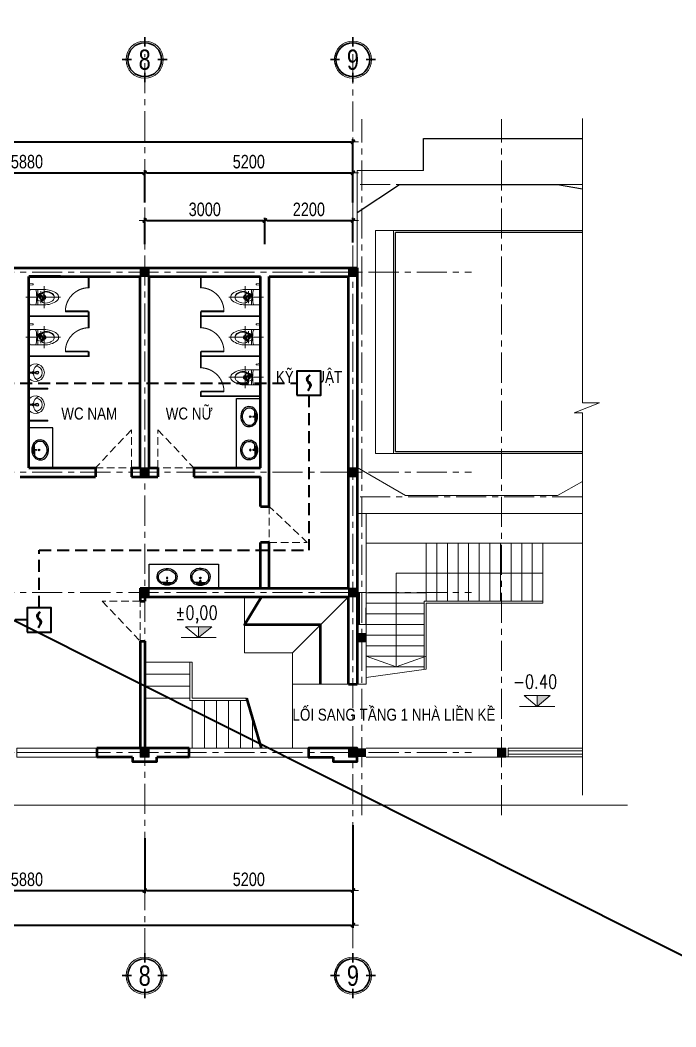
# Model space of a CAD drawing. Header units: millimetres. Extents: x 1109421 to 1726579, y -247837 to 144927.
# Drawn here: x 1169890 to 1186265, y -135826 to -110681 of the extents above; entities that cross this region are included whole.
import ezdxf
from ezdxf.enums import TextEntityAlignment as Align

# ---------------------------------------------------------------- set-up
doc = ezdxf.new("R2010")
doc.units = ezdxf.units.MM
doc.header["$LTSCALE"] = 600
doc.header["$MEASUREMENT"] = 0
doc.set_wipeout_variables(frame=1)
for name, pattern in [('$0$00_Hidden_200', [1.1, 0.55, -0.55]), ('00_Hidden', [2.4, 1.6, -0.8]), ('CENTER', [2, 1.25, -0.25, 0.25, -0.25]), ('DASHED', [0.75, 0.5, -0.25]), ('GHI CHU - THANG$0$HIDDEN', [9.525, 6.35, -3.175])]:
    doc.linetypes.add(name, pattern=pattern)
doc.layers.get('0').update_dxf_attribs({"lineweight": 0})
doc.layers.get('Defpoints').update_dxf_attribs({"lineweight": 0})
for name, color, linetype, lineweight in [('cat1', 30, 'Continuous', 50), ('cot', 40, 'Continuous', 13), ('dim', 144, 'Continuous', 13), ('EG Net thay', 7, 'Continuous', 25), ('LC ISO', 153, 'Continuous', 13), ('LC Khac', 4, 'Continuous', 9), ('LC Text1', 3, 'Continuous', 20), ('LC Text2', 7, 'Continuous', 25), ('manh1', 67, 'Continuous', 13), ('NET-CAT', 3, 'Continuous', 35), ('Noi that', 35, 'Continuous', 9), ('noithat', 125, 'Continuous', 9), ('PCCC - BAOCHAY - THIETBI', 6, 'Continuous', 35), ('PCCC - CHUA CHAY - ONG D80', 30, 'Continuous', 35), ('PCCC-BAO CHAY - DAY', 3, 'DASHED', 35), ('PCCC-BAOCHAY-THIETBI', 6, 'Continuous', 35), ('thay1', 63, 'Continuous', 18), ('truc', 76, 'CENTER', 9)]:
    doc.layers.add(name, color=color, linetype=linetype, lineweight=lineweight)
doc.layers.add('MANH', color=147, linetype='Continuous')
doc.layers.add('TUONG', color=33, linetype='Continuous')
doc.styles.add('EG 1', font='VHAVANB.TTF')
doc.styles.add('HOATBIF', font='hoatbif.shx', dxfattribs={"width": 0.8})
doc.styles.add('T1', font='Vnsimli.shx', dxfattribs={"width": 0.8})
doc.styles.add('T2', font='VHARIAL.TTF', dxfattribs={"width": 0.8})
doc.styles.add('Tahoma', font='tahoma.ttf')
doc.dimstyles.new('1-135', dxfattribs={"dimscale": 135, "dimtxt": 2.5, "dimasz": 0.35, "dimexe": 0.5, "dimexo": 0, "dimgap": 0.8, "dimtad": 1, "dimdec": 0, "dimzin": 0, "dimdsep": 46, "dimtxsty": 'HOATBIF', "dimblk1": 'DOT', "dimblk2": 'DOT', "dimsah": 1, "dimcen": -1, "dimdle": 1, "dimclrd": 256, "dimclre": 256, "dimclrt": 4, "dimadec": 3, "dimazin": 2, "dimtfac": 0.333333, "dimtdec": 0, "dimtix": 1, "dimtmove": 2, "dimatfit": 3, "dimldrblk": 'DOT', "dimfxl": 1, "dimtvp": 0.833333, "dimtolj": 1, "dimtzin": 0, "dimarcsym": 0})

# ---------------------------------------------------------------- blocks, each defined once
blk = doc.blocks.new('DOT')
at = {"layer": 'dim'}
for p, q in [((-3, 0), (3, 0)), ((-1, -1), (1, 1))]:
    blk.add_line(p, q, dxfattribs=at)
blk.add_lwpolyline([(0.5, 1), (-1, -0.5), (-0.5, -1), (1, 0.5)], close=True, dxfattribs=at)
blk = doc.blocks.new('*D535')
at = {"layer": 'Defpoints', "color": 0, "transparency": 16777216}
for p in [(1138316, -91511), (1180116, -91345), (1180116, -92780)]:
    blk.add_point(p, dxfattribs=at)
at = {"layer": 'dim', "lineweight": -2, "transparency": 16777216}
for p, q in [((1138316, -91511), (1138316, -91278)), ((1138363, -91345), (1180068, -91345)), ((1180116, -92780), (1180116, -91278))]:
    blk.add_line(p, q, dxfattribs=at)
at = {"layer": 'dim', "lineweight": -2, "transparency": 16777216, "xscale": 47.25, "yscale": 47.25, "zscale": 47.25, "rotation": 180}
blk.add_blockref('DOT', (1138316, -91345), dxfattribs=at)
at = {"layer": 'dim', "lineweight": -2, "transparency": 16777216, "xscale": 47.25, "yscale": 47.25, "zscale": 47.25}
blk.add_blockref('DOT', (1180116, -91345), dxfattribs=at)
at = {"layer": 'dim', "color": 4, "transparency": 16777216, "insert": (1159216, -91069), "char_height": 337.5, "attachment_point": 5, "style": 'HOATBIF'}
blk.add_mtext('\\A1;41800', dxfattribs=at)
blk = doc.blocks.new('_Dot')
at = {"color": 0, "linetype": 'ByBlock', "lineweight": -2}
blk.add_line((-0.5, 0), (-1, 0), dxfattribs=at)
at = {"color": 0, "linetype": 'ByBlock', "const_width": 0.5}
blk.add_lwpolyline([(-0.25, 0, 1), (0.25, 0, 1)], format="xyb", close=True, dxfattribs=at)
blk = doc.blocks.new('*D541')
at = {"layer": 'Defpoints', "color": 0, "transparency": 16777216}
for p in [(1174916, -92120), (1169036, -92860), (1174916, -92860)]:
    blk.add_point(p, dxfattribs=at)
at = {"layer": 'dim', "lineweight": -2, "transparency": 16777216}
for p, q in [((1169036, -92860), (1169036, -92053)), ((1169083, -92120), (1174868, -92120)), ((1174916, -92860), (1174916, -92053))]:
    blk.add_line(p, q, dxfattribs=at)
at = {"layer": 'dim', "lineweight": -2, "transparency": 16777216, "xscale": 47.25, "yscale": 47.25, "zscale": 47.25, "rotation": 180}
blk.add_blockref('DOT', (1169036, -92120), dxfattribs=at)
at = {"layer": 'dim', "lineweight": -2, "transparency": 16777216, "xscale": 47.25, "yscale": 47.25, "zscale": 47.25}
blk.add_blockref('DOT', (1174916, -92120), dxfattribs=at)
at = {"layer": 'dim', "color": 4, "transparency": 16777216, "insert": (1171976, -91843), "char_height": 337.5, "attachment_point": 5, "style": 'HOATBIF'}
blk.add_mtext('\\A1;5880', dxfattribs=at)
blk = doc.blocks.new('*D542')
at = {"layer": 'Defpoints', "color": 0, "transparency": 16777216}
for p in [(1180116, -92120), (1174916, -92860), (1180116, -92860)]:
    blk.add_point(p, dxfattribs=at)
at = {"layer": 'dim', "lineweight": -2, "transparency": 16777216}
for p, q in [((1174916, -92860), (1174916, -92053)), ((1174963, -92120), (1180068, -92120)), ((1180116, -92860), (1180116, -92053))]:
    blk.add_line(p, q, dxfattribs=at)
at = {"layer": 'dim', "lineweight": -2, "transparency": 16777216, "xscale": 47.25, "yscale": 47.25, "zscale": 47.25, "rotation": 180}
blk.add_blockref('DOT', (1174916, -92120), dxfattribs=at)
at = {"layer": 'dim', "lineweight": -2, "transparency": 16777216, "xscale": 47.25, "yscale": 47.25, "zscale": 47.25}
blk.add_blockref('DOT', (1180116, -92120), dxfattribs=at)
at = {"layer": 'dim', "color": 4, "transparency": 16777216, "insert": (1177516, -91843), "char_height": 337.5, "attachment_point": 5, "style": 'HOATBIF'}
blk.add_mtext('\\A1;5200', dxfattribs=at)
blk = doc.blocks.new('c330x450')
at = {"layer": 'cot', "ltscale": 2}
h = blk.add_hatch(color=256, dxfattribs=at)
h.dxf.hatch_style = 1
h.paths.add_polyline_path([(897343, 22412), (897563, 22412), (897563, 22632), (897343, 22632)])
blk.add_lwpolyline([(897343, 22412), (897563, 22412), (897563, 22632), (897343, 22632)], close=True, dxfattribs=at)
blk = doc.blocks.new('*D544')
at = {"layer": 'Defpoints', "color": 0, "transparency": 16777216}
for p in [(1177916, -93312), (1174916, -93899), (1177916, -93899)]:
    blk.add_point(p, dxfattribs=at)
at = {"layer": 'dim', "lineweight": -2, "transparency": 16777216}
for p, q in [((1174916, -93899), (1174916, -93244)), ((1177916, -93899), (1177916, -93244)), ((1174963, -93312), (1177868, -93312))]:
    blk.add_line(p, q, dxfattribs=at)
at = {"layer": 'dim', "lineweight": -2, "transparency": 16777216, "xscale": 47.25, "yscale": 47.25, "zscale": 47.25, "rotation": 180}
blk.add_blockref('DOT', (1174916, -93312), dxfattribs=at)
at = {"layer": 'dim', "lineweight": -2, "transparency": 16777216, "xscale": 47.25, "yscale": 47.25, "zscale": 47.25}
blk.add_blockref('DOT', (1177916, -93312), dxfattribs=at)
at = {"layer": 'dim', "color": 4, "transparency": 16777216, "insert": (1176416, -93035), "char_height": 337.5, "attachment_point": 5, "style": 'HOATBIF'}
blk.add_mtext('\\A1;3000', dxfattribs=at)
blk = doc.blocks.new('*D545')
at = {"layer": 'Defpoints', "color": 0, "transparency": 16777216}
for p in [(1180116, -93312), (1177916, -93899), (1180116, -93857)]:
    blk.add_point(p, dxfattribs=at)
at = {"layer": 'dim', "lineweight": -2, "transparency": 16777216}
for p, q in [((1177916, -93899), (1177916, -93244)), ((1180116, -93857), (1180116, -93244)), ((1177963, -93312), (1180068, -93312))]:
    blk.add_line(p, q, dxfattribs=at)
at = {"layer": 'dim', "lineweight": -2, "transparency": 16777216, "xscale": 47.25, "yscale": 47.25, "zscale": 47.25, "rotation": 180}
blk.add_blockref('DOT', (1177916, -93312), dxfattribs=at)
at = {"layer": 'dim', "lineweight": -2, "transparency": 16777216, "xscale": 47.25, "yscale": 47.25, "zscale": 47.25}
blk.add_blockref('DOT', (1180116, -93312), dxfattribs=at)
at = {"layer": 'dim', "color": 4, "transparency": 16777216, "insert": (1179016, -93035), "char_height": 337.5, "attachment_point": 5, "style": 'HOATBIF'}
blk.add_mtext('\\A1;2200', dxfattribs=at)
blk = doc.blocks.new('KyHieu TrucDinhVi')
at = {"color": 7, "lineweight": 30}
for p, q in [((0, 2.36), (0, 4)), ((-2.36, 0), (-4, 0)), ((2.36, 0), (4, 0)), ((0, -2.36), (0, -4))]:
    blk.add_line(p, q, dxfattribs=at)
blk.add_circle((0, 0), 3.3)
blk.add_circle((0, 0), 3, dxfattribs=at)
at = {"ltscale": 20, "style": 'Tahoma'}
blk.add_attdef('AA', text='', height=3, dxfattribs=at).set_placement((0, 0), align=Align.MIDDLE_CENTER)
blk = doc.blocks.new('*D552')
at = {"layer": 'Defpoints', "color": 0, "transparency": 16777216}
for p in [(1169036, -108736), (1174916, -108736), (1174916, -110045)]:
    blk.add_point(p, dxfattribs=at)
at = {"layer": 'dim', "lineweight": -2, "transparency": 16777216}
for p, q in [((1169036, -108736), (1169036, -110112)), ((1174916, -108736), (1174916, -110112)), ((1169083, -110045), (1174868, -110045))]:
    blk.add_line(p, q, dxfattribs=at)
at = {"layer": 'dim', "lineweight": -2, "transparency": 16777216, "xscale": 47.25, "yscale": 47.25, "zscale": 47.25, "rotation": 180}
blk.add_blockref('DOT', (1169036, -110045), dxfattribs=at)
at = {"layer": 'dim', "lineweight": -2, "transparency": 16777216, "xscale": 47.25, "yscale": 47.25, "zscale": 47.25}
blk.add_blockref('DOT', (1174916, -110045), dxfattribs=at)
at = {"layer": 'dim', "color": 4, "transparency": 16777216, "insert": (1171976, -109768), "char_height": 337.5, "attachment_point": 5, "style": 'HOATBIF'}
blk.add_mtext('\\A1;5880', dxfattribs=at)
blk = doc.blocks.new('*D553')
at = {"layer": 'Defpoints', "color": 0, "transparency": 16777216}
for p in [(1174916, -108736), (1180116, -108736), (1180116, -110045)]:
    blk.add_point(p, dxfattribs=at)
at = {"layer": 'dim', "lineweight": -2, "transparency": 16777216}
for p, q in [((1174916, -108736), (1174916, -110112)), ((1180116, -108736), (1180116, -110112)), ((1174963, -110045), (1180068, -110045))]:
    blk.add_line(p, q, dxfattribs=at)
at = {"layer": 'dim', "lineweight": -2, "transparency": 16777216, "xscale": 47.25, "yscale": 47.25, "zscale": 47.25, "rotation": 180}
blk.add_blockref('DOT', (1174916, -110045), dxfattribs=at)
at = {"layer": 'dim', "lineweight": -2, "transparency": 16777216, "xscale": 47.25, "yscale": 47.25, "zscale": 47.25}
blk.add_blockref('DOT', (1180116, -110045), dxfattribs=at)
at = {"layer": 'dim', "color": 4, "transparency": 16777216, "insert": (1177516, -109768), "char_height": 337.5, "attachment_point": 5, "style": 'HOATBIF'}
blk.add_mtext('\\A1;5200', dxfattribs=at)
blk = doc.blocks.new('*D554')
at = {"layer": 'Defpoints', "color": 0, "transparency": 16777216}
for p in [(1138316, -108416), (1180116, -108416), (1180116, -110910)]:
    blk.add_point(p, dxfattribs=at)
at = {"layer": 'dim', "lineweight": -2, "transparency": 16777216}
for p, q in [((1138316, -108416), (1138316, -110978)), ((1180116, -108416), (1180116, -110978)), ((1138363, -110910), (1180068, -110910))]:
    blk.add_line(p, q, dxfattribs=at)
at = {"layer": 'dim', "lineweight": -2, "transparency": 16777216, "xscale": 47.25, "yscale": 47.25, "zscale": 47.25, "rotation": 180}
blk.add_blockref('DOT', (1138316, -110910), dxfattribs=at)
at = {"layer": 'dim', "lineweight": -2, "transparency": 16777216, "xscale": 47.25, "yscale": 47.25, "zscale": 47.25}
blk.add_blockref('DOT', (1180116, -110910), dxfattribs=at)
at = {"layer": 'dim', "color": 4, "transparency": 16777216, "insert": (1159216, -110634), "char_height": 337.5, "attachment_point": 5, "style": 'HOATBIF'}
blk.add_mtext('\\A1;41800', dxfattribs=at)
blk = doc.blocks.new('bet wc thuong')
at = {"layer": 'Noi that', "ltscale": 3}
h = blk.add_hatch(color=256, dxfattribs=at)
h.paths.add_polyline_path([(-244, 6), (-194, 6, 0.404881), (-291, 106), (-291, 56, -0.3956)])
h.paths.add_polyline_path([(-294, -94, 0.007992), (-291, -93), (-291, -43, -0.015993), (-294, -44, -0.414214), (-344, 6), (-394, 6, 0.414214)])
h.paths.add_polyline_path([(-291, 6), (-291, 56, 0.015993), (-294, 56, 0.414214), (-344, 6)])
h.paths.add_polyline_path([(-244, 6), (-291, 6), (-291, -43, 0.3956)])
at = {"layer": 'Noi that', "color": 251, "ltscale": 0.5}
for p, q in [((-371, 280), (-371, -267)), ((89, 6), (-779, 6))]:
    blk.add_line(p, q, dxfattribs=at)
at = {"layer": 'Noi that'}
for p, q in [((-89, 338), (-2, 349)), ((-2, 305), (-89, 316)), ((-2, 349), (-2, 305)), ((9, 360), (9, 294)), ((-728, -5), (-728, 18)), ((-145, 6), (-443, 6)), ((-371, 196), (-138, 196)), ((-291, 156), (-291, -143)), ((-216, 196), (-202, 6)), ((-202, 6), (-216, -183)), ((-172, 166), (-179, 121)), ((-33, 196), (-138, 196)), ((-8, -159), (-8, 172)), ((-138, -183), (-371, -183)), ((-179, -108), (-172, -153)), ((-138, -183), (-33, -183))]:
    blk.add_line(p, q, dxfattribs=at)
for centre, radius in [((-371, 6), 48.3), ((-371, 6), 43.5), ((-294, 6), 100), ((-294, 6), 50)]:
    blk.add_circle(centre, radius, dxfattribs=at)
for centre, radius, start, end in [((-89, 327), 10.9, 90, 270), ((14, 344), 16, 106.1502, 163.8498), ((14, 309), 16, 196.1502, 253.8498), ((-632, 18), 96.7, 126.6238, 180), ((-386, -311), 508, 88.212, 126.6238), ((-532, 6), 94.5, 148.9274, 180), ((-532, -8), 94.5, 148.9274, 175.5985), ((-532, 6), 94.5, 180, 211.0726), ((-471, -30), 166, 124.5044, 148.9274), ((-471, -45), 166, 124.5044, 148.9274), ((-431, -89), 237, 105.8931, 124.5044), ((-431, -103), 237, 105.8931, 124.5044), ((-404, -181), 333, 92.0821, 105.8931), ((-404, -196), 333, 92.0821, 105.8931), ((-409, 6), 145, 267.1299, 92.8701), ((-409, -8), 145, 2.8613, 92.8701), ((-371, -3), 43.5, 6.3794, 173.6206), ((782, 6), 967, 173.211, 186.789), ((-138, 162), 33.8, 90, 173.211), ((-33, 172), 24.2, 0, 90), ((-632, -5), 96.7, 180, 233.3762), ((-386, 324), 508, 233.3762, 271.788), ((-471, 43), 166, 211.0726, 235.4956), ((-431, 102), 237, 235.4956, 254.1069), ((-404, 194), 333, 254.1069, 267.9179), ((-138, -149), 33.8, 186.789, 270), ((-33, -159), 24.2, 270, 0)]:
    blk.add_arc(centre, radius, start, end, dxfattribs=at)
blk = doc.blocks.new('CSDS')
at = {"layer": 'MANH'}
for p, q in [((-0.08, -0.72), (-1.37, -0.72)), ((-0.83, -0.4), (-0.77, -0.4)), ((-0.83, -0.44), (-0.77, -0.44)), ((-0.71, -0.33), (-0.71, -0.28)), ((-0.71, -0.55), (-0.71, -0.5)), ((-0.67, -0.28), (-0.67, -0.33)), ((-0.67, -0.5), (-0.67, -0.55)), ((-0.6, -0.4), (-0.55, -0.4)), ((-0.6, -0.44), (-0.55, -0.44)), ((-0.08, -1.12), (-0.08, -0.5)), ((0.1, -0.5), (0.1, -1.12)), ((0.1, -0.72), (1.38, -0.72)), ((0.57, -0.4), (0.63, -0.4)), ((0.57, -0.44), (0.63, -0.44)), ((0.69, -0.33), (0.69, -0.28)), ((0.69, -0.55), (0.69, -0.5)), ((0.73, -0.28), (0.73, -0.33)), ((0.73, -0.5), (0.73, -0.55)), ((0.8, -0.4), (0.85, -0.4)), ((0.8, -0.44), (0.85, -0.44))]:
    blk.add_line(p, q, dxfattribs=at)
for centre, major_axis, start_param, end_param in [((0.01, -2.93), (2.07, 2.07), 0.111462, 1.463911), ((-0.54, -2.11), (1.38, 1.38), 1.512976, 3.273685), ((-0.5, -2.07), (-1.14, 1.14), -0.214848, 1.559642), ((-0.69, -0.42), (0.186, 0.186), 5.497787, 11.780972), ((-0.86, -0.42), (0.0309, 0.0309), 5.497787, 11.780972), ((-0.69, -0.42), (0.0619, 0.0619), 5.497787, 11.780972), ((-0.69, -0.42), (-0.0464, 0.0464), 3.926991, 10.210176), ((-0.69, -0.24), (-0.0309, 0.0309), 3.926991, 10.210176), ((-0.69, -0.59), (-0.0309, 0.0309), 3.926991, 10.210176), ((-0.51, -0.42), (0.0309, 0.0309), 5.497787, 11.780972), ((0.01, -0.34), (0.191, 0.191), 4.257288, 9.879879), ((0.01, -0.34), (0.131, 0.131), 4.416969, 9.720198), ((0.01, -1.82), (0.134, 0.134), 5.497787, 11.780972), ((0.01, -0.33), (0.0928, 0.0928), 5.497787, 11.780972), ((0.01, -1.12), (0.0619, 0.0619), 2.356282, 5.4977), ((0.71, -0.42), (0.186, 0.186), 5.497787, 11.780972), ((0.54, -0.42), (0.0309, 0.0309), 5.497787, 11.780972), ((0.71, -0.42), (0.0619, 0.0619), 5.497787, 11.780972), ((0.71, -0.42), (-0.0464, 0.0464), 3.926991, 10.210176), ((0.71, -0.24), (-0.0309, 0.0309), 3.926991, 10.210176), ((0.71, -0.59), (-0.0309, 0.0309), 3.926991, 10.210176), ((0.89, -0.42), (0.0309, 0.0309), 5.497787, 11.780972), ((0.55, -2.08), (1.13, 1.13), 4.862989, 6.520348), ((0.55, -2.12), (1.38, 1.38), 4.922045, 6.353974), ((-0.02, -1.33), (-2.04, 2.04), 1.723621, 3.229353), ((0.01, -1.38), (1.74, 1.74), 3.187795, 4.763099)]:
    blk.add_ellipse(centre, major_axis=major_axis, ratio=1, start_param=start_param, end_param=end_param, dxfattribs=at)
blk = doc.blocks.new('A$C24734FD3')
at = {"layer": 'noithat', "linetype": 'Continuous'}
for p, q in [((203, 381), (69, 381)), ((203, 386), (203, 308)), ((203, 221), (203, 266)), ((218, 398), (215, 398)), ((220, 398), (218, 398)), ((232, 308), (232, 386)), ((232, 381), (366, 381)), ((232, 221), (232, 266))]:
    blk.add_line(p, q, dxfattribs=at)
for centre, radius in [((218, 287), 26), ((218, 287), 11.4), ((218, 183), 40.6), ((218, 183), 26)]:
    blk.add_circle(centre, radius, dxfattribs=at)
for centre, radius, start, end in [((221, 221), 221, 133.233, 269.5061), ((210, 57), 217, 93.959, 155.0094), ((215, 386), 12.1, 90, 180), ((215, 221), 221, 270.4939, 46.767), ((220, 386), 12.1, 0, 90), ((225, 57), 217, 24.9906, 86.041), ((221, 221), 168, 184.521, 269.5061), ((215, 221), 168, 270.4939, 355.479)]:
    blk.add_arc(centre, radius, start, end, dxfattribs=at)
blk = doc.blocks.new('*U510')
at = {"layer": 'noithat', "rotation": 90}
blk.add_blockref('A$C24734FD3', (199, -218), dxfattribs=at)
blk = doc.blocks.new('*U509')
at = {"layer": 'thay1', "color": 0, "linetype": 'ByBlock', "lineweight": -2, "transparency": 16777216}
blk.add_blockref('*U510', (0, 0), dxfattribs=at)
blk = doc.blocks.new('*U508')
at = {"layer": 'noithat', "rotation": 90}
blk.add_blockref('A$C24734FD3', (199, -218), dxfattribs=at)
blk = doc.blocks.new('*U507')
at = {"layer": 'thay1', "color": 0, "linetype": 'ByBlock', "lineweight": -2, "transparency": 16777216}
blk.add_blockref('*U508', (0, 0), dxfattribs=at)
blk = doc.blocks.new('t 1')
at = {"layer": 'NET-CAT'}
for points in [[(-3380, -6035), (-3600, -6035), (-3600, -5815), (-3380, -5815)], [(-3380, -8915), (-3600, -8915), (-3600, -8695), (-3380, -8695)], [(110, -8915), (-110, -8915), (-110, -8695), (110, -8695)]]:
    blk.add_hatch(color=256, dxfattribs=at).paths.add_polyline_path(points)
at = {"layer": 'LC Khac', "ltscale": 5}
for p, q in [((2019, 4235), (-3150, 4235)), ((-3150, -1335), (-3150, 4235)), ((-2700, -1335), (-2700, 4235)), ((-2700, 4235), (2019, 4235)), ((-2700, -1335), (-3150, -1335)), ((2019, -1335), (-2700, -1335)), ((-3600, -1685), (-2400, -2385)), ((2019, -2030), (1400, -2385)), ((-2400, -2385), (1400, -2385)), ((-3380, -2835), (-3600, -2835)), ((-3600, -2835), (-3380, -2835)), ((-3380, -5185), (-3380, -2835)), ((-3380, -2835), (-1950, -2835)), ((-3380, -2835), (-3380, -7095)), ((-1950, -2835), (2019, -2835)), ((-3380, -3575), (1035, -3575)), ((-1880, -3575), (-1880, -5025)), ((-1615, -3575), (-1615, -5025)), ((-1350, -3575), (-1350, -5025)), ((-1085, -3575), (-1085, -5025)), ((-820, -3575), (-820, -5025)), ((-555, -3575), (-555, -5025)), ((-290, -3575), (-290, -5025)), ((-25, -3575), (-25, -5025)), ((240, -3575), (240, -5025)), ((505, -3575), (505, -5025)), ((770, -3575), (770, -5025)), ((1035, -3575), (1035, -5075)), ((1035, -3575), (2019, -3575)), ((1035, -4325), (-2630, -4325)), ((-2630, -4325), (-2630, -6665)), ((-3380, -4805), (-3600, -4805)), ((-3380, -4810), (-1880, -4810)), ((-3380, -5075), (-1930, -5075)), ((-3380, -5075), (-1930, -5075)), ((-1880, -5075), (-1880, -6720)), ((-1880, -5075), (1035, -5075)), ((-3380, -5340), (-1930, -5340)), ((-3600, -5605), (-3600, -6035)), ((-3380, -5605), (-3600, -5605)), ((-3380, -5815), (-3380, -5605)), ((-3380, -5605), (-1930, -5605)), ((-3380, -5870), (-1930, -5870)), ((-3380, -6135), (-1930, -6135)), ((-3380, -6400), (-1930, -6400)), ((-3380, -6665), (-1930, -6665)), ((-3380, -6930), (-1880, -6720)), ((-3380, -8695), (110, -8693)), ((-110, -8695), (-110, -8693))]:
    blk.add_line(p, q, dxfattribs=at)
for points in [[(2019, 6535), (-1950, 6535), (-1950, 5735), (-3600, 5735), (-3600, -4805)], [(-3600, 5735), (-1950, 5735), (-1950, 6535), (2019, 6535)], [(2019, 5276), (1400, 5385), (-2550, 5385), (-3600, 4685), (-3600, 5735)], [(1035, -5025), (-1930, -5025), (-1930, -6727)], [(-3380, -6400), (-2630, -6665), (-1880, -6400)], [(-3380, -8915), (110, -8915), (110, -8693)]]:
    blk.add_lwpolyline(points, dxfattribs=at)
blk.add_lwpolyline([(-3600, -6035), (-3600, -7095), (-3380, -7095), (-3380, -6035)], close=True, dxfattribs=at)
at = {"layer": 'MANH'}
for p, q in [((-3600, -4805), (-3600, -5605)), ((-3550, -4805), (-3550, -5605)), ((-3380, -5605), (-3380, -5185))]:
    blk.add_line(p, q, dxfattribs=at)
at = {"layer": 'MANH', "lineweight": 5, "ltscale": 5}
for p, q in [((110, -8913), (110, -8693)), ((170, -8693), (170, -8913)), ((170, -8913), (170, -8694)), ((170, -8694), (2019, -8694)), ((2019, -8760), (170, -8760)), ((170, -8913), (110, -8913)), ((2019, -8847), (170, -8847)), ((2019, -8913), (170, -8913))]:
    blk.add_line(p, q, dxfattribs=at)
at = {"layer": 'manh1', "ltscale": 5}
blk.add_lwpolyline([(2019, 7035), (2019, -69), (2447, -69), (1812, -322), (2019, -322), (2019, -9866)], dxfattribs=at)
at = {"layer": 'truc'}
for p, q in [((-3490, -10365), (-3490, 7020)), ((0, -10365), (0, 7020)), ((2019, -2415), (-3600, -2415))]:
    blk.add_line(p, q, dxfattribs=at)
blk.add_lwpolyline([(2019, 5386), (-3600, 5386)], dxfattribs=at)
at = {"layer": 'TUONG'}
for p, q in [((-1950, 5735), (-1950, 6535)), ((-1950, 6535), (2019, 6535)), ((-3600, 4685), (-2550, 5385)), ((-2550, 5385), (1400, 5385)), ((1400, 5385), (2019, 5276)), ((2019, 4185), (-2650, 4185)), ((-2650, -1285), (-2650, 4185)), ((-2650, -1285), (2019, -1285))]:
    blk.add_line(p, q, dxfattribs=at)
blk = doc.blocks.new('Caodo1')
at = {"layer": 'LC Text1'}
blk.add_hatch(color=256, dxfattribs=at).paths.add_polyline_path([(0, 200), (0, 0), (243, 200)])
for p, q in [((0, 0), (0, 200)), ((324, 0), (-324, 0))]:
    blk.add_line(p, q, dxfattribs=at)
blk.add_lwpolyline([(-243, 200), (243, 200), (0, 0), (0, 0)], close=True, dxfattribs=at)
at = {"layer": 'LC Text1', "style": 'T1', "width": 0.8}
blk.add_attdef('%%P0,00', text='', height=250, dxfattribs=at).set_placement((-39, 460), align=Align.MIDDLE_CENTER)
blk = doc.blocks.new('DAU BAO KHOI')
blk.add_wipeout([(-2, 2), (-2, -2), (2, -2), (2, 2)])
at = {"layer": 'PCCC - BAOCHAY - THIETBI'}
blk.add_lwpolyline([(-2, -2), (2, -2), (2, 2), (-2, 2)], close=True, dxfattribs=at)
for points in [[(0.15, 1.3), (-0.36, 0.73), (-0.18, 0.21), (0.16, -0.29), (-0.15, -1.3)], [(0.15, 1.3), (-0.22, 0.49), (0.27, -0.05), (-0.15, -1.3)]]:
    blk.add_spline(points, degree=3, dxfattribs=at)
blk = doc.blocks.new('A$Ce210b8fe')
at = {"layer": 'cat1'}
for p, q in [((2976.6, 107619.9), (44996.6, 107619.9)), ((44996.6, 107619.9), (44997, 97219.9)), ((36796.6, 102619.9), (36796.6, 107399.9)), ((37586.6, 107399.9), (36796.6, 107399.9)), ((36796.6, 107399.9), (39576.6, 107399.9)), ((39576.6, 102619.9), (39576.6, 107399.9)), ((39796.6, 102619.9), (39796.6, 107399.9)), ((39796.6, 107399.9), (42576.6, 107399.9)), ((42576.6, 102619.9), (42576.6, 107399.9)), ((42796.6, 107399.9), (44776.6, 107399.9)), ((42796.6, 101659.9), (42796.6, 107399.9)), ((44776.6, 99619.9), (44776.6, 107399.9)), ((36796.6, 102619.9), (38456.6, 102619.9)), ((38456.6, 102619.9), (38456.6, 102399.9)), ((39356.6, 102619.9), (39356.6, 102399.9)), ((39356.6, 102619.9), (39576.6, 102619.9)), ((39796.6, 102619.9), (40016.6, 102619.9)), ((40016.6, 102619.9), (40016.6, 102399.9)), ((40916.6, 102619.9), (42576.6, 102619.9)), ((40916.6, 102619.9), (40916.6, 102399.9)), ((36576.6, 102399.9), (38456.6, 102399.9)), ((39356.6, 102399.9), (40016.6, 102399.9)), ((40916.6, 102399.9), (42576.6, 102399.9)), ((42576.6, 101659.9), (42576.6, 102399.9)), ((42576.6, 101659.9), (42796.6, 101659.9)), ((42576.6, 99619.9), (42576.6, 100759.9)), ((42796.6, 100759.9), (42576.6, 100759.9)), ((42796.6, 99619.9), (42796.6, 100759.9)), ((39576.6, 99619.9), (44776.6, 99619.9)), ((39576.6, 99619.9), (39576.6, 99399.9)), ((39576.6, 99399.9), (44776.6, 99399.9)), ((39576.6, 99399.9), (39576.6, 99289.9)), ((39686.6, 99399.9), (39686.6, 99289.9)), ((44777, 97219.9), (44776.6, 99399.9)), ((39576.6, 99289.9), (39686.6, 99289.9)), ((39576.6, 98289.9), (39686.6, 98289.9)), ((39576.6, 98289.9), (39576.6, 95619.9)), ((39686.6, 98289.9), (39686.6, 95619.9)), ((44777, 97219.9), (44997, 97219.9)), ((40796.6, 95619.9), (38491.6, 95619.9)), ((38491.6, 95619.9), (38491.6, 95399.9)), ((40796.6, 95399.9), (40796.6, 95619.9)), ((39386.6, 95399.9), (38491.6, 95399.9)), ((40796.6, 95399.9), (39986.6, 95399.9))]:
    blk.add_line(p, q, dxfattribs=at)
for points in [[(44077, 97219.9), (44076.6, 98699.9), (42176.6, 98699.9), (42607.6, 99399.9)], [(42226.6, 96869.9), (42596.6, 95619.9)], [(44396.6, 95399.9), (44396.6, 95289.9), (44996.6, 95289.9), (44996.6, 95619.9), (43776.6, 95619.9), (43776.6, 95399.9), (44396.6, 95399.9)], [(39386.6, 95399.9), (39386.6, 95289.9), (39986.6, 95289.9), (39986.6, 95399.9)]]:
    blk.add_lwpolyline(points, dxfattribs=at)
at = {"layer": 'EG Net thay', "ltscale": 250}
for points in [[(41976.6, 104349.9), (42576.6, 104349.9), (42576.6, 102619.9), (41976.6, 102619.9), (41976.6, 103174.9)], [(37396.6, 103619.9), (36796.6, 103619.9), (36796.6, 102619.9), (37396.6, 102619.9), (37396.6, 103174.9)], [(41526.6, 100219.9), (41526.6, 99619.9), (39796.6, 99619.9), (39796.6, 100219.9), (40351.6, 100219.9)]]:
    blk.add_lwpolyline(points, close=True, dxfattribs=at)
at = {"layer": 'Noi that'}
for p, q in [((38276.6, 107119.9), (38276.6, 107399.9)), ((38296.6, 107119.9), (38296.6, 107399.9)), ((41076.6, 107119.9), (41076.6, 107399.9)), ((41096.6, 107119.9), (41096.6, 107399.9)), ((38276.6, 107119.9), (38296.6, 107119.9)), ((41096.6, 107119.9), (41076.6, 107119.9)), ((36796.6, 106419.9), (38296.6, 106419.9)), ((36796.6, 106399.9), (38296.6, 106399.9)), ((38276.6, 106419.9), (38276.6, 106539.9)), ((38276.6, 106519.9), (38296.6, 106519.9)), ((38276.6, 106119.9), (38276.6, 106399.9)), ((38296.6, 106419.9), (38296.6, 106519.9)), ((38296.6, 106419.9), (38296.6, 106399.9)), ((38296.6, 106419.9), (38296.6, 106399.9)), ((38296.6, 106119.9), (38296.6, 106399.9)), ((41076.6, 106419.9), (41076.6, 106519.9)), ((41096.6, 106519.9), (41076.6, 106519.9)), ((41076.6, 106419.9), (41076.6, 106399.9)), ((41076.6, 106419.9), (41076.6, 106399.9)), ((42576.6, 106419.9), (41076.6, 106419.9)), ((42576.6, 106399.9), (41076.6, 106399.9)), ((41076.6, 106119.9), (41076.6, 106399.9)), ((41096.6, 106419.9), (41096.6, 106539.9)), ((41096.6, 106119.9), (41096.6, 106399.9)), ((38276.6, 106119.9), (38296.6, 106119.9)), ((41096.6, 106119.9), (41076.6, 106119.9)), ((36796.6, 105419.9), (38296.6, 105419.9)), ((36796.6, 105399.9), (38296.6, 105399.9)), ((38276.6, 105419.9), (38276.6, 105539.9)), ((38276.6, 105519.9), (38296.6, 105519.9)), ((38296.6, 105419.9), (38296.6, 105519.9)), ((38296.6, 105419.9), (38296.6, 105399.9)), ((38296.6, 105419.9), (38296.6, 105399.9)), ((41076.6, 105419.9), (41076.6, 105519.9)), ((41096.6, 105519.9), (41076.6, 105519.9)), ((41076.6, 105419.9), (41076.6, 105399.9)), ((41076.6, 105419.9), (41076.6, 105399.9)), ((42576.6, 105419.9), (41076.6, 105419.9)), ((42576.6, 105399.9), (41076.6, 105399.9)), ((41076.6, 105119.9), (41076.6, 105399.9)), ((41096.6, 105419.9), (41096.6, 105539.9)), ((41096.6, 105119.9), (41096.6, 105399.9)), ((41096.6, 105119.9), (41076.6, 105119.9)), ((36796.6, 104609.9), (37270.3, 104609.9)), ((37270.3, 104589.9), (37270.3, 104609.9)), ((36796.6, 104589.9), (37270.3, 104589.9)), ((41076.6, 104419.9), (41076.6, 104519.9)), ((41096.6, 104519.9), (41076.6, 104519.9)), ((41076.6, 104419.9), (41076.6, 104399.9)), ((41076.6, 104419.9), (41076.6, 104399.9)), ((42576.6, 104419.9), (41076.6, 104419.9)), ((42576.6, 104399.9), (41076.6, 104399.9)), ((41096.6, 104419.9), (41096.6, 104539.9)), ((36796.6, 103809.9), (37270.3, 103809.9)), ((36796.6, 103789.9), (37270.3, 103789.9)), ((37270.3, 103789.9), (37270.3, 103809.9))]:
    blk.add_line(p, q, dxfattribs=at)
at = {"layer": 'Noi that', "linetype": '00_Hidden', "ltscale": 0.2}
for p, q in [((39356.6, 103569.9), (38456.6, 102619.9)), ((39356.6, 102619.9), (39356.6, 103569.9)), ((40016.6, 102619.9), (40016.6, 103569.9)), ((40016.6, 103569.9), (40916.6, 102619.9)), ((38456.6, 102619.9), (39356.6, 102619.9)), ((40916.6, 102619.9), (40016.6, 102619.9)), ((42796.6, 101659.9), (42796.6, 100759.9)), ((43746.6, 100759.9), (42796.6, 101659.9)), ((42796.6, 100759.9), (43746.6, 100759.9)), ((39576.6, 99289.9), (38626.6, 99289.9)), ((38626.6, 99289.9), (39576.6, 98289.9)), ((39576.6, 98289.9), (39576.6, 99289.9))]:
    blk.add_line(p, q, dxfattribs=at)
at = {"layer": 'Noi that'}
for points in [[(38276.6, 106519.9), (38276.6, 106539.9), (37706.6, 106539.9), (37706.6, 106519.9)], [(41096.6, 106519.9), (41096.6, 106539.9), (41666.6, 106539.9), (41666.6, 106519.9)], [(38276.6, 105519.9), (38276.6, 105539.9), (37706.6, 105539.9), (37706.6, 105519.9)], [(41096.6, 105519.9), (41096.6, 105539.9), (41666.6, 105539.9), (41666.6, 105519.9)], [(41096.6, 104519.9), (41096.6, 104539.9), (41666.6, 104539.9), (41666.6, 104519.9)]]:
    blk.add_lwpolyline(points, close=True, dxfattribs=at)
at = {"layer": 'Noi that', "color": 250, "linetype": '$0$00_Hidden_200', "ltscale": 4}
for centre, start, end in [((38300.9, 106527), 93.65674, 180.58545), ((41072.3, 106527), 359.41455, 86.34326), ((38300.9, 105527), 93.65674, 180.58545), ((41072.3, 105527), 359.41455, 86.34326), ((41072.3, 104527), 359.41455, 86.34326)]:
    blk.add_arc(centre, 594.3, start, end, dxfattribs=at)
at = {"layer": 'thay1'}
for p, q in [((43376.6, 97999.9), (44776.6, 99399.9)), ((43377, 97219.9), (43376.6, 97999.9)), ((40816.6, 97769.9), (39686.6, 97769.9)), ((40816.6, 97769.9), (40816.6, 96809.9)), ((40816.6, 97769.9), (40876.6, 97769.9)), ((40876.6, 97769.9), (40876.6, 96869.9)), ((40816.6, 97469.9), (39686.6, 97469.9)), ((40816.6, 97169.9), (39686.6, 97169.9)), ((43377, 97219.9), (44777, 97219.9)), ((43377, 97219.9), (43377, 95619.9)), ((40816.6, 96869.9), (39686.6, 96869.9)), ((42244.4, 96809.9), (40816.6, 96809.9)), ((42226.6, 96869.9), (40876.6, 96869.9)), ((40876.6, 96809.9), (40876.6, 95619.9)), ((41176.6, 96809.9), (41176.6, 95619.9)), ((41476.6, 96809.9), (41476.6, 95619.9)), ((41776.6, 96809.9), (41776.6, 95619.9)), ((42076.6, 96809.9), (42076.6, 95619.9)), ((42376.6, 96363.1), (42376.6, 95619.9)), ((40796.6, 95619.9), (43776.6, 95619.9)), ((36491.6, 95509.9), (38491.6, 95509.9)), ((40796.6, 95399.9), (43776.6, 95399.9)), ((49.7, 94199.9), (51747.7, 94199.9))]:
    blk.add_line(p, q, dxfattribs=at)
blk.add_lwpolyline([(42176.6, 99399.9), (42176.6, 97999.9), (43376.6, 97999.9)], dxfattribs=at)
blk.add_lwpolyline([(36491.6, 95399.9), (38491.6, 95399.9), (38491.6, 95619.9), (36491.6, 95619.9)], close=True, dxfattribs=at)
at = {"layer": 'truc'}
for p, q in [((39686.6, 90377.6), (39686.6, 112953.8)), ((44886.6, 90621.2), (44886.6, 112953.8)), ((879.3, 107509.9), (47850, 107509.9)), ((879.3, 102509.9), (47850, 102509.9)), ((879.3, 99509.9), (47850, 99509.9)), ((879.3, 95509.9), (47850, 95509.9))]:
    blk.add_line(p, q, dxfattribs=at)
at = {"layer": 'cat1'}
blk.add_blockref('t 1', (48597, 104314.4), dxfattribs=at)
at = {"layer": 'cat1', "rotation": 180}
for p in [(937139.9, 130031.7), (942339.9, 130031.7), (937139.9, 125031.7), (942339.9, 125031.7), (937139.9, 122031.7), (942339.9, 122031.7), (937139.9, 118031.7), (942339.9, 118031.7)]:
    blk.add_blockref('c330x450', p, dxfattribs=at)
at = {"layer": 'LC ISO'}
ref = blk.add_blockref('KyHieu TrucDinhVi', (39686.6, 112817.2), dxfattribs=dict(at, xscale=140.8352653944289, yscale=140.8352653944289, zscale=140.8352653944289))
ref.add_attrib('AA', '8', dxfattribs={"layer": '0', "ltscale": 20, "height": 507, "style": 'EG 1', "width": 0.8}).set_placement((39686.6, 112817.2), align=Align.MIDDLE_CENTER)
ref = blk.add_blockref('KyHieu TrucDinhVi', (44886.6, 112817.2), dxfattribs=dict(at, xscale=140.8352653944289, yscale=140.8352653944289, zscale=140.8352653944289))
ref.add_attrib('AA', '9', dxfattribs={"layer": '0', "ltscale": 20, "height": 507, "style": 'EG 1', "width": 0.8}).set_placement((44886.6, 112817.2), align=Align.MIDDLE_CENTER)
ref = blk.add_blockref('KyHieu TrucDinhVi', (39686.6, 89938.8), dxfattribs=dict(at, xscale=140.8352653944289, yscale=140.8352653944289, zscale=140.8352653944289))
ref.add_attrib('AA', '8', dxfattribs={"layer": '0', "ltscale": 20, "height": 507, "style": 'EG 1', "width": 0.8}).set_placement((39686.6, 89938.8), align=Align.MIDDLE_CENTER)
ref = blk.add_blockref('KyHieu TrucDinhVi', (44886.6, 89938.8), dxfattribs=dict(at, xscale=140.8352653944289, yscale=140.8352653944289, zscale=140.8352653944289))
ref.add_attrib('AA', '9', dxfattribs={"layer": '0', "ltscale": 20, "height": 507, "style": 'EG 1', "width": 0.8}).set_placement((44886.6, 89938.8), align=Align.MIDDLE_CENTER)
at = {"layer": 'LC Text1'}
ref = blk.add_blockref('Caodo1', (41032.6, 98383.8), dxfattribs=dict(at, xscale=1.35, yscale=1.35, zscale=1.35))
ref.add_attrib('%%P0,00', '%%p0,00', dxfattribs={"layer": 'LC Text2', "height": 337.5, "style": 'T1', "width": 0.8}).set_placement((40979.9, 99004.1), align=Align.MIDDLE_CENTER)
ref = blk.add_blockref('Caodo1', (49488.2, 96663.3), dxfattribs=dict(at, xscale=1.35, yscale=1.35, zscale=1.35))
ref.add_attrib('%%P0,00', '-0.40', dxfattribs={"layer": 'LC Text2', "height": 337.5, "style": 'T1', "width": 0.8}).set_placement((49435.5, 97283.6), align=Align.MIDDLE_CENTER)
at = {"layer": 'MANH', "yscale": 100, "zscale": 100}
for p, xscale, rotation in [((42506.6, 103901), 100, 270), ((36866.6, 103068.8), 100, 90.00000000014529), ((42506.6, 103068.8), -100, 270), ((40245.5, 99689.9), -100, 180), ((41077.7, 99689.9), 100, 180)]:
    blk.add_blockref('CSDS', p, dxfattribs=dict(at, xscale=xscale, rotation=rotation))
at = {"layer": 'Noi that', "linetype": 'GHI CHU - THANG$0$HIDDEN', "xscale": -1, "rotation": 359.9999999999404}
for p in [(36806, 106877.5), (36806, 105877.5)]:
    blk.add_blockref('bet wc thuong', p, dxfattribs=at)
at = {"layer": 'Noi that', "linetype": 'GHI CHU - THANG$0$HIDDEN'}
for p in [(42567.2, 106877.5), (42567.2, 105877.5), (42567.2, 104877.5)]:
    blk.add_blockref('bet wc thuong', p, dxfattribs=at)
at = {"layer": 'thay1'}
for name, p in [('*U509', (36983.4, 104999.9)), ('*U507', (36983.4, 104199.9))]:
    blk.add_blockref(name, p, dxfattribs=at)
at = {"layer": 'LC Text2', "style": 'T2', "width": 0.8}
for s, p in [('kü thuËt', (42961.6, 104742.4)), ('wc nam', (37604.1, 103828.8)), ('wc n÷', (40212.2, 103828.8)), ('lèi sang tÇng 1 nhµ liÒn kÒ', (43377, 96307.3))]:
    blk.add_text(s, height=300, dxfattribs=at).set_placement(p)
at = {"layer": 'dim'}
for base, p1, p2, picture, middle in [((44886.6, 110765.6), (3086.6, 110599.5), (44886.6, 109330.6), '*D535', (23986.6, 111042.4)), ((39686.6, 109990.9), (33806.6, 109251.4), (39686.6, 109251.4), '*D541', (36746.6, 110267.7)), ((44886.6, 109990.9), (39686.6, 109251.4), (44886.6, 109251.4), '*D542', (42286.6, 110267.7)), ((42686.6, 108799), (39686.6, 108211.9), (42686.6, 108211.9), '*D544', (41186.6, 109075.8)), ((44886.6, 108799), (42686.6, 108211.9), (44886.6, 108254.4), '*D545', (43786.6, 109075.8)), ((44886.6, 91200.5), (3086.6, 93695.4), (44886.6, 93695.4), '*D554', (23986.6, 91477.3)), ((39686.6, 92066.3), (33806.6, 93374.6), (39686.6, 93374.6), '*D552', (36746.6, 92343)), ((44886.6, 92066.3), (39686.6, 93374.6), (44886.6, 93374.6), '*D553', (42286.6, 92343))]:
    dim = blk.add_linear_dim(base=base, p1=p1, p2=p2, dimstyle='1-135', dxfattribs=at)
    dim.commit()
    dim.dimension.update_dxf_attribs({"geometry": picture, "text_midpoint": middle, "insert": (-1135228.9, 202111)})

msp = doc.modelspace()

# ---------------------------------------------------------------- linework, layer by layer
at = {"layer": 'PCCC-BAO CHAY - DAY'}
for p, q in [((1138391.2, -119747.1), (1176798.7, -119747.1)), ((1177098.7, -120047.1), (1177098.7, -123918.5)), ((1170364.2, -125363.5), (1170364.2, -123918.5)), ((1170364.2, -123918.5), (1177098.7, -123918.5)), ((1170064.2, -125663.5), (1139352, -125663.5))]:
    msp.add_line(p, q, dxfattribs=at)

# ---------------------------------------------------------------- next in the draw order: block references
msp.add_blockref('A$Ce210b8fe', (1133313.2, -224485.4), dxfattribs=at)

# ---------------------------------------------------------------- next in the draw order: block references
at = {"layer": 'PCCC-BAOCHAY-THIETBI', "xscale": 150, "yscale": 150, "zscale": 150}
for p in [(1177098.7, -119747.1), (1170364.2, -125663.5)]:
    msp.add_blockref('DAU BAO KHOI', p, dxfattribs=at)

# ---------------------------------------------------------------- next in the draw order: linework, layer by layer
at = {"layer": 'PCCC - CHUA CHAY - ONG D80'}
msp.add_lwpolyline([(1404589, -243489.9), (1111037.3, -96227.6)], dxfattribs=at)

doc.saveas('drawing.dxf')
